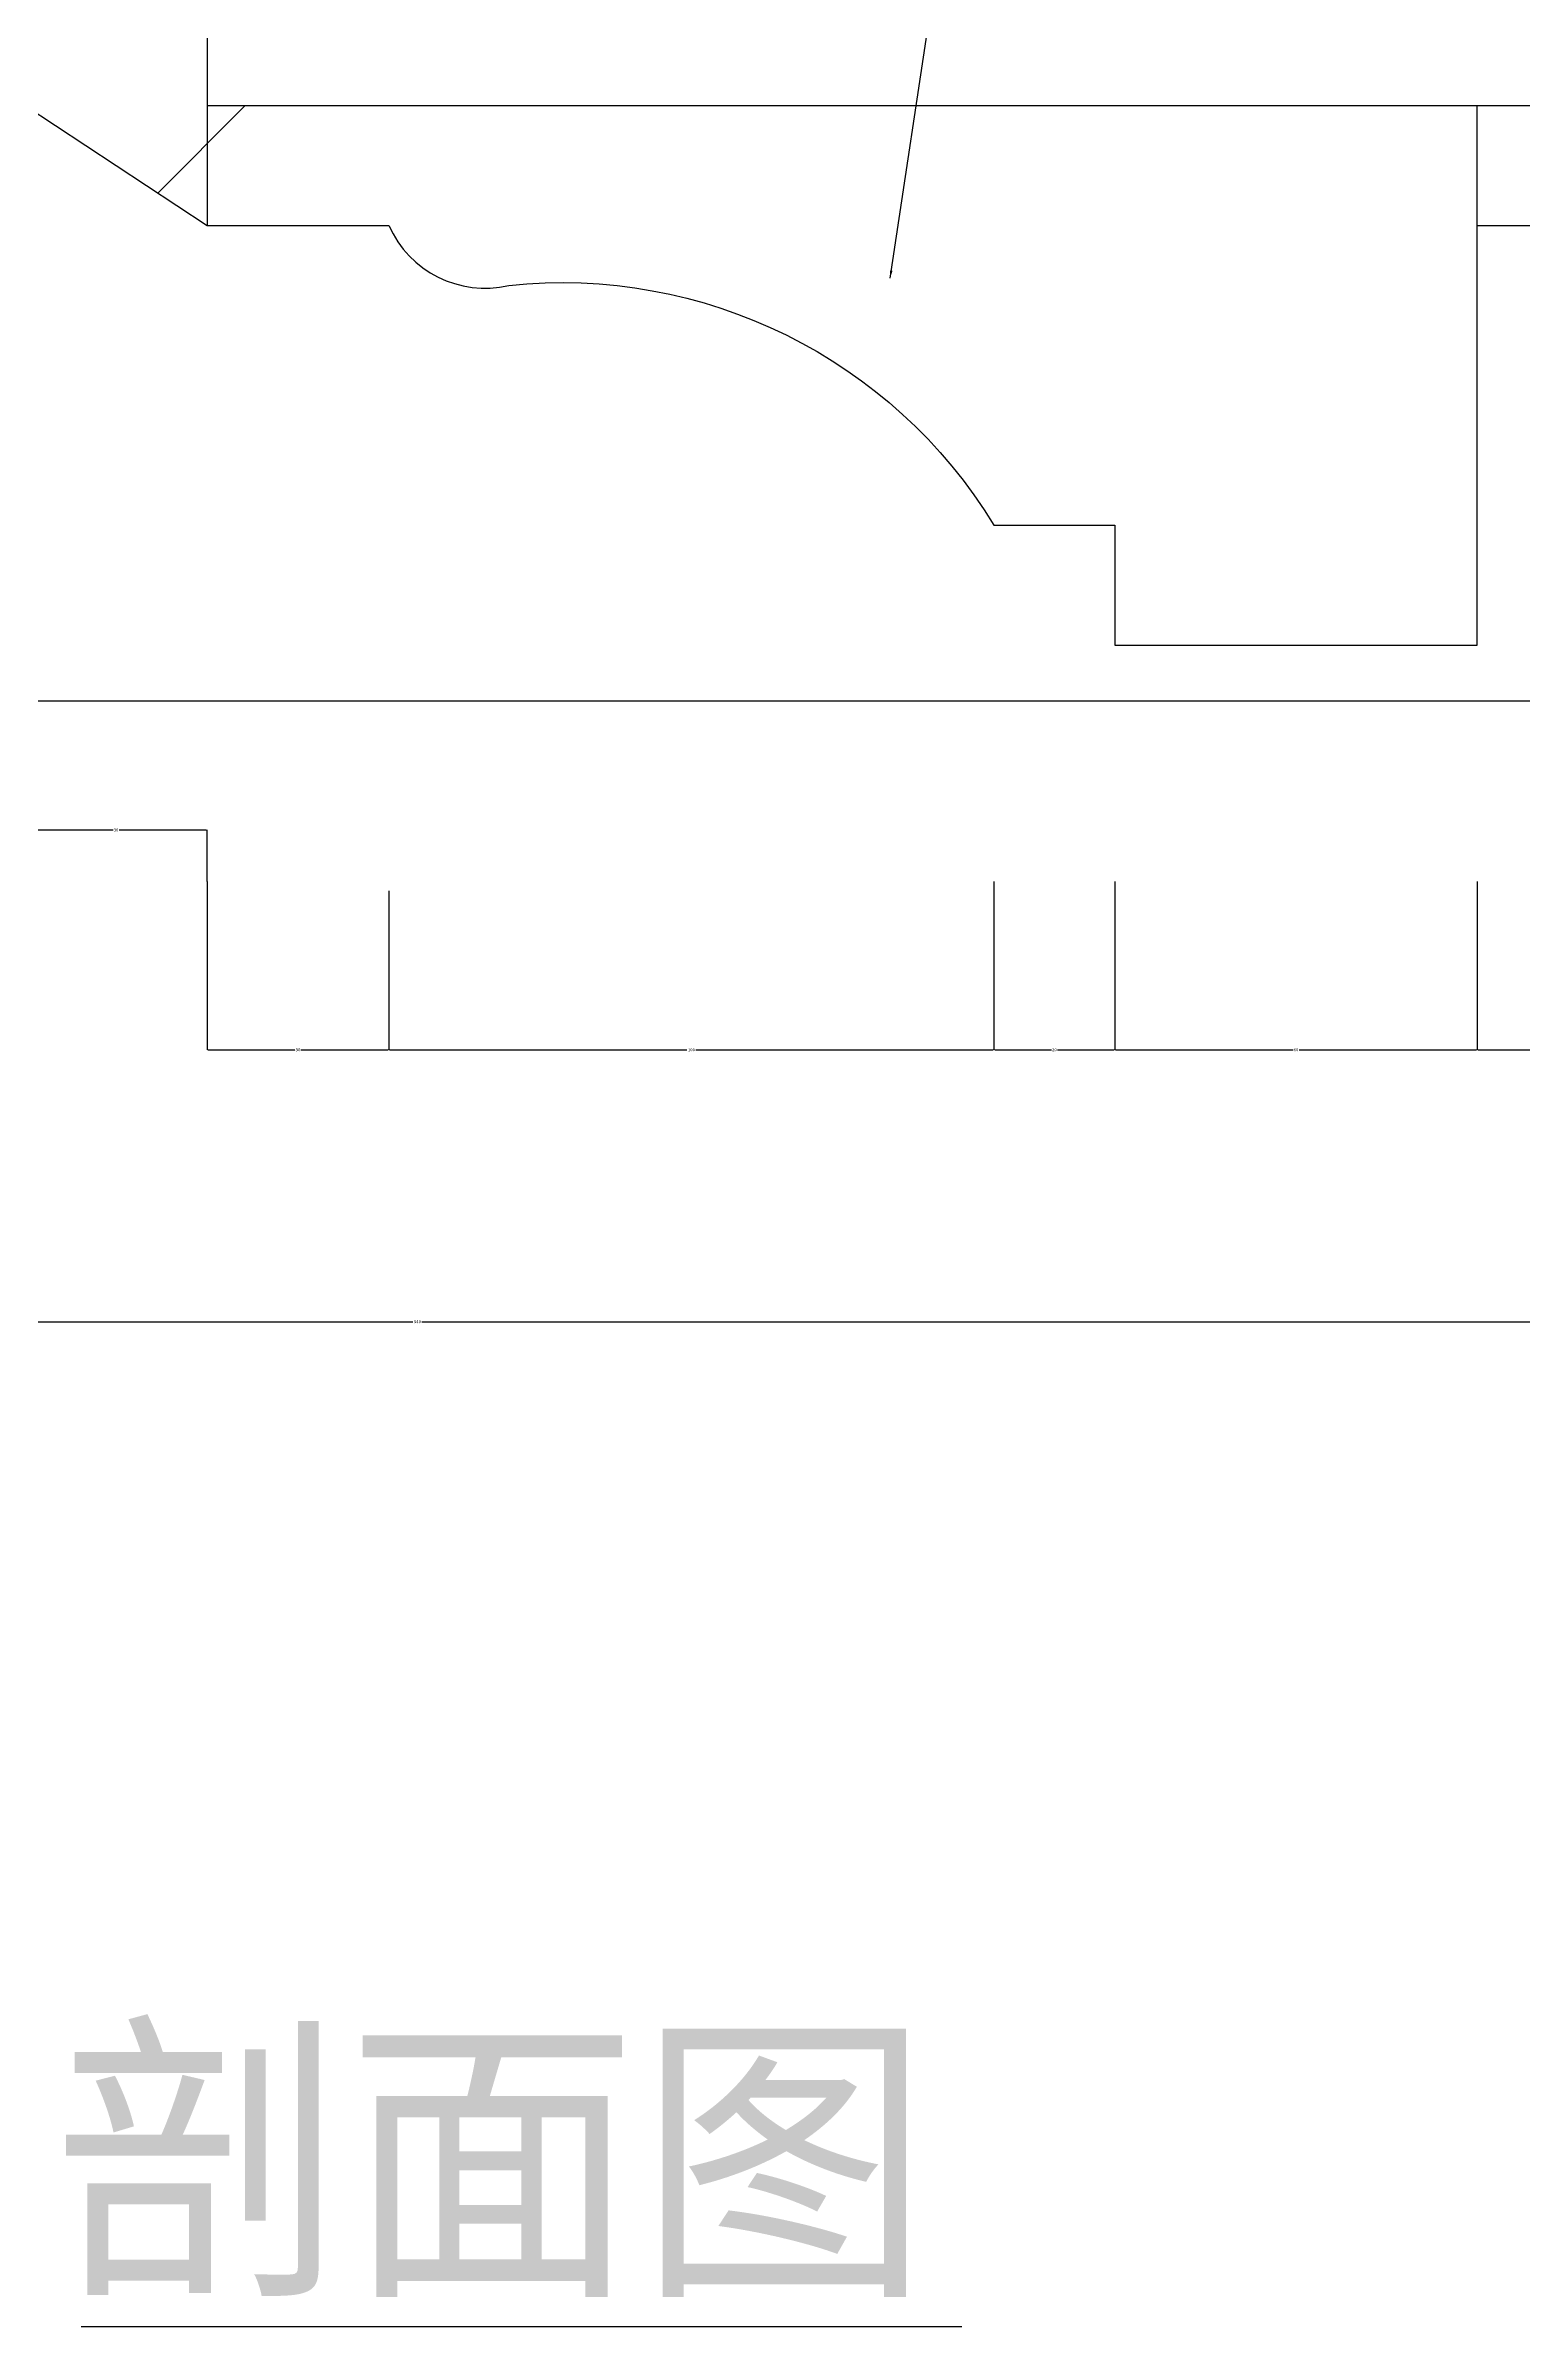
# Model space of a CAD drawing. Header units: metres. Extents: x 0 to 5410, y 0 to 6910.
# Drawn here: x 1738 to 2231, y 166 to 927 of the extents above; entities that cross this region are included whole.
import ezdxf

# ---------------------------------------------------------------- set-up
doc = ezdxf.new("R2010")
doc.units = ezdxf.units.M
for name, color, linetype in [('4', 4, 'Continuous'), ('BH', 3, 'Continuous'), ('DIM', 3, 'Continuous'), ('TEXT', 3, 'Continuous')]:
    doc.layers.add(name, color=color, linetype=linetype)
doc.dimstyles.get("Standard").update_dxf_attribs({"dimtxt": 2.5, "dimasz": 2.5, "dimexe": 1.25, "dimexo": 0.625, "dimtad": 1, "dimcen": 2.5, "dimazin": 3, "dimtfac": 1, "dimtmove": 0, "dimatfit": 3})

# ---------------------------------------------------------------- blocks, each defined once
blk = doc.blocks.new('*D4')
for p, q in [((1852.56, 644.71), (1852.56, 591.64)), ((2054.46, 644.71), (2054.46, 591.64)), ((1852.81, 591.64), (1952.01, 591.64)), ((1955.01, 591.64), (2054.21, 591.64))]:
    blk.add_line(p, q)
at = {"layer": 'Defpoints'}
for p in [(1852.56, 644.71), (2054.46, 644.71), (1852.56, 591.64)]:
    blk.add_point(p, dxfattribs=at)
at = {"layer": 'DIM', "insert": (1953.51, 591.64), "char_height": 1, "attachment_point": 5}
blk.add_mtext('100', dxfattribs=at)
blk = doc.blocks.new('*D6')
for p, q in [((1322.08, 544.01), (1322.08, 500.92)), ((2402.08, 544.01), (2402.08, 500.92)), ((1322.33, 500.92), (1860.58, 500.92)), ((1863.58, 500.92), (2401.83, 500.92))]:
    blk.add_line(p, q)
at = {"layer": 'Defpoints'}
for p in [(1322.08, 544.01), (2402.08, 544.01), (1322.08, 500.92)]:
    blk.add_point(p, dxfattribs=at)
at = {"layer": 'DIM', "insert": (1862.08, 500.92), "char_height": 1, "attachment_point": 5}
blk.add_mtext('540', dxfattribs=at)
blk = doc.blocks.new('*D33')
for p, q in [((1791.9, 647.82), (1791.9, 591.64)), ((1852.56, 644.71), (1852.56, 591.64)), ((1792.15, 591.64), (1821.23, 591.64)), ((1823.23, 591.64), (1852.31, 591.64))]:
    blk.add_line(p, q)
at = {"layer": 'Defpoints'}
for p in [(1791.9, 647.82), (1852.56, 644.71), (1791.9, 591.64)]:
    blk.add_point(p, dxfattribs=at)
at = {"layer": 'DIM', "insert": (1822.23, 591.64), "char_height": 1, "attachment_point": 5}
blk.add_mtext('30', dxfattribs=at)
blk = doc.blocks.new('*D34')
for p, q in [((1731.18, 647.82), (1731.18, 664.97)), ((1731.43, 664.97), (1760.54, 664.97)), ((1762.54, 664.97), (1791.65, 664.97)), ((1791.9, 647.82), (1791.9, 664.97))]:
    blk.add_line(p, q)
at = {"layer": 'Defpoints'}
for p in [(1731.18, 664.97), (1731.18, 647.82), (1791.9, 647.82)]:
    blk.add_point(p, dxfattribs=at)
at = {"layer": 'DIM', "insert": (1761.54, 664.97), "char_height": 1, "attachment_point": 5}
blk.add_mtext('30', dxfattribs=at)
blk = doc.blocks.new('*D58')
for p, q in [((2094.79, 647.82), (2094.79, 591.64)), ((2215.71, 647.82), (2215.71, 591.64)), ((2095.04, 591.64), (2154.25, 591.64)), ((2156.25, 591.64), (2215.46, 591.64))]:
    blk.add_line(p, q)
at = {"layer": 'Defpoints'}
for p in [(2094.79, 647.82), (2215.71, 647.82), (2094.79, 591.64)]:
    blk.add_point(p, dxfattribs=at)
at = {"layer": 'DIM', "insert": (2155.25, 591.64), "char_height": 1, "attachment_point": 5}
blk.add_mtext('60', dxfattribs=at)
blk = doc.blocks.new('*D59')
for p, q in [((2054.46, 647.82), (2054.46, 591.64)), ((2094.79, 647.82), (2094.79, 591.64)), ((2054.71, 591.64), (2073.625, 591.64)), ((2075.625, 591.64), (2094.54, 591.64))]:
    blk.add_line(p, q)
at = {"layer": 'Defpoints'}
for p in [(2054.46, 647.82), (2094.79, 647.82), (2054.46, 591.64)]:
    blk.add_point(p, dxfattribs=at)
at = {"layer": 'DIM', "insert": (2074.625, 591.64), "char_height": 1, "attachment_point": 5}
blk.add_mtext('20', dxfattribs=at)
blk = doc.blocks.new('*D60')
for p, q in [((2215.71, 647.82), (2215.71, 591.64)), ((2402.08, 647.82), (2402.08, 591.64)), ((2215.96, 591.64), (2307.895, 591.64)), ((2309.895, 591.64), (2401.83, 591.64))]:
    blk.add_line(p, q)
at = {"layer": 'Defpoints'}
for p in [(2215.71, 647.82), (2402.08, 647.82), (2215.71, 591.64)]:
    blk.add_point(p, dxfattribs=at)
at = {"layer": 'DIM', "insert": (2308.895, 591.64), "char_height": 1, "attachment_point": 5}
blk.add_mtext('90', dxfattribs=at)

msp = doc.modelspace()

# ---------------------------------------------------------------- hatches: boundary and pattern name
at = {"layer": 'BH'}
h = msp.add_hatch(dxfattribs=at)
h.set_pattern_fill('ANSI33', scale=200)
h.paths.add_polyline_path([(1731.18, 1007.9), (1731.18, 906.64), (1791.9, 866.64), (1791.9, 1407.89), (1628.35, 1407.89), (1628.35, 1247.89, -0.88), (1628.35, 1107.89, 0.41), (1528.51, 1007.9, 1), (1691.34, 1007.9)])
h.paths.add_polyline_path([(1791.9, 906.64), (1791.9, 866.64), (1852.56, 866.64, 0.36), (1892.56, 846.64, -0.29), (2054.46, 766.64), (2094.79, 766.64), (2094.79, 726.64), (2215.71, 726.64), (2215.71, 866.64), (2215.71, 906.64)])
h.paths.add_polyline_path([(2658.46, 866.64), (2650.1, 906.64), (2215.71, 906.64), (2215.71, 866.64)])
h.paths.add_polyline_path([(1015.4, 1407.89), (1222.08, 1247.89), (1628.35, 1247.89), (1628.35, 1407.89)])
h.paths.add_polyline_path([(1055.4, 1686.72), (1015.4, 1685.25), (1015.4, 1407.89), (1055.4, 1407.89)])
h = msp.add_hatch(dxfattribs=at)
h.set_pattern_fill('AR-CONC', scale=10)
h.paths.add_polyline_path([(1791.9, 1407.89), (1791.9, 906.64), (2650.1, 906.64), (2641.74, 946.64), (1831.9, 946.64), (1831.9, 1447.89), (1095.4, 1447.89), (1095.4, 1688.2), (1055.4, 1686.72), (1055.4, 1407.89)])

# ---------------------------------------------------------------- linework, layer by layer
at = {"layer": '4'}
for p, q in [((1791.9, 1407.89), (1791.9, 866.64)), ((1791.9, 906.64), (2650.1, 906.64)), ((2215.71, 866.64), (2215.71, 906.64)), ((2402.08, 707.89), (1322.08, 707.89))]:
    msp.add_line(p, q, dxfattribs=at)
msp.add_lwpolyline([(1015.4, 1685.25), (1015.4, 1407.89), (1222.08, 1247.89), (1628.35, 1247.89, -0.88), (1628.35, 1107.89, 0.41), (1528.51, 1007.9, 1), (1691.34, 1007.9), (1731.18, 1007.9), (1731.18, 906.64), (1791.9, 866.64), (1852.56, 866.64, 0.36), (1892.56, 846.64, -0.29), (2054.46, 766.64), (2094.79, 766.64), (2094.79, 726.64), (2215.71, 726.64), (2215.71, 866.64), (2658.46, 866.64)], format="xyb", dxfattribs=at)
at = {"layer": 'TEXT'}
msp.add_line((1749.88, 165.75), (2043.76, 165.75), dxfattribs=at)

# ---------------------------------------------------------------- texts
msp.add_text('剖面图', height=75, dxfattribs=at).set_placement((1740.69, 183.69))

# ---------------------------------------------------------------- dimensions: what is measured, and where the dimension line sits
at = {"layer": 'DIM'}
for base, p1, p2, text, picture, middle in [((1731.18, 664.97), (1731.18, 647.82), (1791.9, 647.82), '30', '*D34', (1761.54, 664.97)), ((1791.9, 591.64), (1791.9, 647.82), (1852.56, 644.71), '30', '*D33', (1822.23, 591.64)), ((2054.46, 591.64), (2054.46, 647.82), (2094.79, 647.82), '20', '*D59', (2074.625, 591.64)), ((2094.79, 591.64), (2094.79, 647.82), (2215.71, 647.82), '60', '*D58', (2155.25, 591.64)), ((2215.71, 591.64), (2215.71, 647.82), (2402.08, 647.82), '90', '*D60', (2308.895, 591.64)), ((1852.56, 591.64), (1852.56, 644.71), (2054.46, 644.71), '100', '*D4', (1953.51, 591.64)), ((1322.08, 500.92), (1322.08, 544.01), (2402.08, 544.01), '540', '*D6', (1862.08, 500.92))]:
    dim = msp.add_linear_dim(base=base, p1=p1, p2=p2, text=text, dimstyle='Standard', dxfattribs=at)
    dim.commit()
    dim.dimension.update_dxf_attribs({"geometry": picture, "text_midpoint": middle})

# ---------------------------------------------------------------- leaders
msp.add_leader([(2019.83, 849.08), (2197.23, 2030.02)], dimstyle='Standard', dxfattribs=at)

doc.saveas('drawing.dxf')
